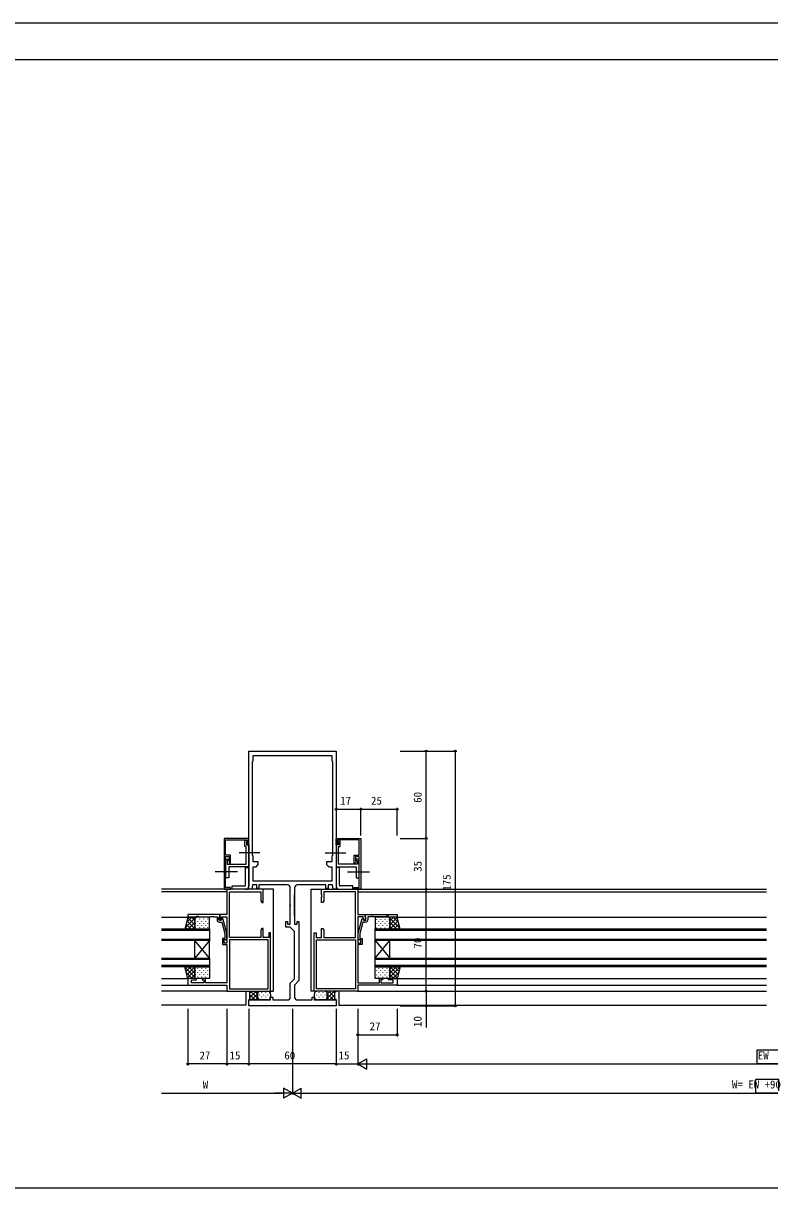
# Model space of a CAD drawing. Units: millimetres, scale not verified. Extents: x -959 to 961, y -418 to 416.
# Drawn here: x 1 to 514, y -418 to 382 of the extents above; entities that cross this region are included whole.
import ezdxf
from ezdxf.enums import TextEntityAlignment as Align

# ---------------------------------------------------------------- set-up
doc = ezdxf.new("R2010")
doc.units = ezdxf.units.MM
doc.header["$LTSCALE"] = 4
for name, color, linetype in [('0-2_YKK_11', 7, 'Continuous'), ('0-4_YKK_12', 2, 'Continuous'), ('0-5_YKK_13', 4, 'Continuous'), ('0-7_YKK_D', 6, 'Continuous'), ('0-8_YKK_ZWAK', 7, 'Continuous')]:
    doc.layers.add(name, color=color, linetype=linetype)
doc.styles.add('ＭＳ ゴシック', font='')
doc.styles.get('ＭＳ ゴシック').set_extended_font_data('MS Gothic')

msp = doc.modelspace()

# ---------------------------------------------------------------- linework, layer by layer
at = {"layer": '0-2_YKK_11'}
for points in [[(182.2, -210.4), (162.7, -210.4), (162.7, -212.9), (161.2, -212.9), (161.2, -210.4), (158.2, -210.4), (157.7, -213.4), (155.7, -213.4), (155.7, -118.4), (215.7, -118.4)], [(215.7, -118.4), (215.7, -213.4), (213.7, -213.4), (213.2, -210.4), (210.2, -210.4), (210.2, -212.9), (208.7, -212.9), (208.7, -210.4), (189.2, -210.4)], [(170.7, -283.4), (170.7, -243.4), (169.4, -243.4), (169.4, -246.4), (165.7, -246.4), (165.7, -240.4), (164.7, -240.4), (164.07, -241.491), (164.07, -246.4), (142.33, -246.4), (142.33, -215.03), (164.07, -215.03), (164.07, -221.309), (164.7, -222.4), (165.7, -222.4), (165.7, -218.858), (165.58, -218.675), (165.58, -218.125), (165.7, -217.942), (165.7, -217.858), (165.58, -217.675), (165.58, -217.125), (165.7, -216.942), (165.7, -213.4), (140.7, -213.4), (140.7, -230.6), (135.7, -230.6), (135.7, -234.6), (136.5, -234.6), (137, -233.734), (137, -232.23), (140.7, -232.23), (140.7, -250.3), (138.7, -250.3), (138.7, -247.1), (137.7, -247.1), (137.7, -251.3), (140.7, -251.3), (140.7, -277.57), (125.9, -277.57)], [(184.2, -287.4), (184.2, -277.9), (187.2, -274.9), (187.2, -242.4), (184.2, -239.4), (181.2, -239.4), (181.2, -235.6), (182.4, -235.6), (182.4, -237.4), (184.2, -237.4), (184.2, -224.858), (184.32, -224.675), (184.32, -224.125), (184.2, -223.942), (184.2, -212.4)], [(187.2, -212.4), (187.2, -223.942), (187.08, -224.125), (187.08, -224.675), (187.2, -224.858), (187.2, -237.4), (189, -237.4), (189, -235.6), (190.2, -235.6), (190.2, -276.143), (187.2, -279.143), (187.2, -287.4)], [(200.7, -283.4), (200.7, -243.4), (202, -243.4), (202, -246.4), (205.7, -246.4), (205.7, -240.4), (206.7, -240.4), (207.33, -241.491), (207.33, -246.4), (229.07, -246.4), (229.07, -215.03), (207.33, -215.03), (207.33, -221.309), (206.7, -222.4), (205.7, -222.4), (205.7, -218.858), (205.82, -218.675), (205.82, -218.125), (205.7, -217.942), (205.7, -217.858), (205.82, -217.675), (205.82, -217.125), (205.7, -216.942), (205.7, -213.4), (230.7, -213.4), (230.7, -230.6), (235.7, -230.6), (235.7, -234.6), (234.9, -234.6), (234.4, -233.734), (234.4, -232.23), (230.7, -232.23), (230.7, -250.3), (232.7, -250.3), (232.7, -247.1), (233.7, -247.1), (233.7, -251.3), (230.7, -251.3), (230.7, -277.57), (245.5, -277.57)], [(135.7, -230.6), (113.7, -230.6), (113.7, -232.6), (119.7, -232.6), (119.7, -231.9), (120.7, -231.9), (121.607, -232.23), (129.742, -232.23), (129.925, -232.11), (130.475, -232.11), (130.658, -232.23), (130.742, -232.23), (130.925, -232.11), (131.475, -232.11), (131.658, -232.23), (133.9, -232.23), (133.9, -234.4)], [(135.4, -235.9), (137.22, -235.9), (139.3, -243.661), (139.3, -246.951), (138.876, -247.376), (139.724, -248.224), (140.5, -247.449), (140.5, -243.503), (137.793, -233.4), (137.193, -233.4), (136.5, -234.6), (135.2, -234.6), (135.2, -232.8), (135.4, -232.6), (135.7, -232.3), (135.7, -230.6)], [(236, -235.9), (234.18, -235.9), (232.1, -243.661), (232.1, -246.951), (232.524, -247.376), (231.676, -248.224), (230.9, -247.449), (230.9, -243.503), (233.607, -233.4), (234.207, -233.4), (234.9, -234.6), (236.2, -234.6), (236.2, -232.8), (236, -232.6), (235.7, -232.3), (235.7, -230.6)], [(235.7, -230.6), (257.7, -230.6), (257.7, -232.6), (251.7, -232.6), (251.7, -231.9), (250.7, -231.9), (249.793, -232.23), (241.658, -232.23), (241.475, -232.11), (240.925, -232.11), (240.742, -232.23), (240.658, -232.23), (240.475, -232.11), (239.925, -232.11), (239.742, -232.23), (237.5, -232.23), (237.5, -234.4)], [(125.9, -277.57), (125.9, -274.6), (123.7, -274.6), (123.7, -275.6), (124.9, -275.6), (124.9, -277.57), (116.4, -277.57), (116.4, -275.6), (119.7, -275.6), (119.7, -274.6), (113.7, -274.6), (113.7, -279.2), (140.7, -279.2), (140.7, -283.4), (170.7, -283.4)], [(245.5, -277.57), (245.5, -274.6), (247.7, -274.6), (247.7, -275.6), (246.5, -275.6), (246.5, -277.57), (255, -277.57), (255, -275.6), (251.7, -275.6), (251.7, -274.6), (257.7, -274.6), (257.7, -279.2), (230.7, -279.2), (230.7, -283.4), (200.7, -283.4)], [(189.2, -289.4), (199.2, -289.4), (199.2, -287.4), (200.7, -287.4), (200.7, -289.4), (215.7, -289.4), (215.7, -293.4), (155.7, -293.4), (155.7, -289.4), (170.7, -289.4), (170.7, -287.4), (172.2, -287.4), (172.2, -289.4), (182.2, -289.4)]]:
    msp.add_lwpolyline(points, dxfattribs=at)
for points in [[(213.2, -125.6), (213.2, -190.2), (213, -190.4), (212.7, -190.7), (212.7, -194.4), (209.2, -194.4), (209.2, -196.4), (210.7, -197.9), (212.7, -197.9), (212.7, -207.9), (158.7, -207.9), (158.7, -197.9), (160.7, -197.9), (162.2, -196.4), (162.2, -194.4), (158.7, -194.4), (158.7, -190.7), (158.4, -190.4), (158.2, -190.2), (158.2, -125.6), (158.4, -125.4), (158.7, -125.1), (158.7, -121.4), (212.7, -121.4), (212.7, -125.1), (213, -125.4)], [(138.7, -178.4), (138.7, -213.2), (143.2, -213.2), (143.2, -212.2), (139.7, -212.2), (139.7, -190.9), (142.3, -190.9), (142.3, -193.49), (142.103, -193.772), (142.103, -194.665), (142.406, -195.5), (143.2, -195.5), (143.2, -190), (139.7, -190), (139.7, -179.4), (154.7, -179.4), (154.7, -181.8), (155.1, -182.8), (155.7, -182.8), (155.7, -178.4)], [(155.7, -182.8), (155.7, -197.9), (141.9, -197.9), (141.9, -205.4), (139.9, -205.4), (139.9, -192.7), (142.2, -192.7), (142.2, -193.7), (140.9, -193.7), (140.9, -196.2), (154, -196.2), (154, -184), (152.9, -184), (152.9, -179.7), (154.5, -179.7), (154.5, -180.3), (154.3, -180.583), (154.1, -180.866), (154.1, -182.8)], [(232.7, -178.4), (232.7, -213.2), (228.2, -213.2), (228.2, -212.2), (231.7, -212.2), (231.7, -190.9), (229.1, -190.9), (229.1, -193.49), (229.297, -193.772), (229.297, -194.665), (228.994, -195.5), (228.2, -195.5), (228.2, -190), (231.7, -190), (231.7, -179.4), (216.7, -179.4), (216.7, -181.8), (216.3, -182.8), (215.7, -182.8), (215.7, -178.4)], [(215.7, -182.8), (215.7, -197.9), (229.5, -197.9), (229.5, -205.4), (231.5, -205.4), (231.5, -192.7), (229.2, -192.7), (229.2, -193.7), (230.5, -193.7), (230.5, -196.2), (217.4, -196.2), (217.4, -184), (218.5, -184), (218.5, -179.7), (216.9, -179.7), (216.9, -180.3), (217.1, -180.583), (217.3, -180.866), (217.3, -182.8)], [(169.07, -281.77), (169.07, -248.03), (142.33, -248.03), (142.33, -281.77)], [(202.33, -281.77), (202.33, -248.03), (229.07, -248.03), (229.07, -281.77)]]:
    msp.add_lwpolyline(points, close=True, dxfattribs=at)
for centre, radius, start, end in [((182.2, -212.4), 2, 0.00001, 89.99999), ((189.2, -212.4), 2, 90.00001, 179.99999), ((135.4, -234.4), 1.5, 180.00001, 269.99999), ((236, -234.4), 1.5, 270.00001, 359.99999), ((182.2, -287.4), 2, 270.00001, 359.99999), ((189.2, -287.4), 2, 180.00001, 269.99999)]:
    msp.add_arc(centre, radius, start, end, dxfattribs=at)
at = {"layer": '0-4_YKK_12'}
for p, q in [((141, -213.4), (95.7, -213.4)), ((140.7, -215.03), (95.7, -215.03)), ((230.4, -213.4), (511.7, -213.4)), ((230.7, -215.03), (511.7, -215.03)), ((95.7, -232.6), (114, -232.6)), ((257.4, -232.6), (511.7, -232.6)), ((128.7, -241.6), (95.7, -241.6)), ((95.7, -247.6), (128.7, -247.6)), ((242.7, -240.6), (511.7, -240.6)), ((511.7, -241.6), (242.7, -241.6)), ((242.7, -247.6), (511.7, -247.6)), ((128.7, -248.6), (95.7, -248.6)), ((118.7, -260.6), (118.7, -248.6)), ((128.7, -260.6), (118.7, -248.6)), ((128.7, -248.6), (118.7, -260.6)), ((128.7, -260.6), (128.7, -248.6)), ((242.7, -260.6), (252.7, -248.6)), ((242.7, -248.6), (252.7, -260.6)), ((511.7, -248.6), (242.7, -248.6)), ((252.7, -260.6), (252.7, -248.6)), ((128.7, -261.6), (95.7, -261.6)), ((242.7, -260.6), (511.7, -260.6)), ((511.7, -261.6), (242.7, -261.6)), ((95.7, -265.6), (128.7, -265.6)), ((128.7, -266.6), (95.7, -266.6)), ((242.7, -265.6), (511.7, -265.6)), ((511.7, -266.6), (242.7, -266.6)), ((95.7, -274.6), (114.2, -274.6)), ((95.7, -279.2), (114, -279.2)), ((257.2, -274.6), (511.7, -274.6)), ((257.4, -279.2), (511.7, -279.2)), ((141, -283.4), (95.7, -283.4)), ((217.7, -283.4), (217.7, -292.9)), ((230.4, -283.4), (511.7, -283.4)), ((217.7, -292.9), (511.7, -292.9))]:
    msp.add_line(p, q, dxfattribs=at)
for points in [[(170.4, -283.4), (172.7, -283.4), (172.7, -213.4), (165.2, -213.4)], [(201, -283.4), (198.7, -283.4), (198.7, -213.4), (206.2, -213.4)], [(95.7, -240.6), (128.7, -240.6), (128.7, -248.6)], [(242.7, -266.6), (242.7, -260.6), (242.7, -248.6), (242.7, -240.6)], [(95.7, -260.6), (128.7, -260.6), (128.7, -266.6)], [(153.7, -283.4), (153.7, -292.9), (95.7, -292.9)]]:
    msp.add_lwpolyline(points, dxfattribs=at)
at = {"layer": '0-5_YKK_13'}
for p, q in [((163.2, -188.4), (149, -188.4)), ((208.2, -188.4), (222.4, -188.4)), ((147.9, -201.4), (132.6, -201.4)), ((223.5, -201.4), (238.8, -201.4)), ((144.2, -211.1), (152.9, -211.1)), ((227.2, -211.1), (218.5, -211.1)), ((184.2, -231.9), (184.2, -216.9)), ((187.2, -231.9), (187.2, -216.9)), ((118.7, -233.289), (111.804, -240.185)), ((113.007, -240.6), (111.961, -239.554)), ((115.836, -240.6), (112.527, -237.291)), ((116.56, -232.6), (112.747, -236.414)), ((118.664, -240.6), (113.093, -235.029)), ((118.7, -237.808), (113.658, -232.766)), ((113.732, -232.6), (113.689, -232.642)), ((118.7, -236.117), (114.217, -240.6)), ((118.7, -234.979), (116.321, -232.6)), ((118.7, -238.945), (117.045, -240.6)), ((119.14, -233.83), (119.14, -233.63)), ((119.14, -236.86), (119.14, -236.66)), ((119.14, -239.89), (119.14, -239.69)), ((120.555, -235.445), (120.555, -235.245)), ((120.555, -238.475), (120.555, -238.275)), ((121.97, -233.83), (121.97, -233.63)), ((121.97, -236.86), (121.97, -236.66)), ((121.97, -239.89), (121.97, -239.69)), ((123.385, -235.445), (123.385, -235.245)), ((123.385, -238.475), (123.385, -238.275)), ((124.8, -233.83), (124.8, -233.63)), ((124.8, -236.86), (124.8, -236.66)), ((124.8, -239.89), (124.8, -239.69)), ((126.215, -235.445), (126.215, -235.245)), ((126.215, -238.475), (126.215, -238.275)), ((127.63, -233.83), (127.63, -233.63)), ((127.63, -236.86), (127.63, -236.66)), ((127.63, -239.89), (127.63, -239.69)), ((243.5, -233.83), (243.5, -234.03)), ((243.5, -236.86), (243.5, -237.06)), ((243.5, -239.89), (243.5, -240.09)), ((244.915, -235.245), (244.915, -235.445)), ((244.915, -238.275), (244.915, -238.475)), ((246.33, -233.83), (246.33, -234.03)), ((246.33, -236.86), (246.33, -237.06)), ((246.33, -239.89), (246.33, -240.09)), ((247.745, -235.245), (247.745, -235.445)), ((247.745, -238.275), (247.745, -238.475)), ((249.16, -233.83), (249.16, -234.03)), ((249.16, -236.86), (249.16, -237.06)), ((249.16, -239.89), (249.16, -240.09)), ((250.575, -235.245), (250.575, -235.445)), ((250.575, -238.275), (250.575, -238.475)), ((251.99, -233.83), (251.99, -234.03)), ((251.99, -236.86), (251.99, -237.06)), ((251.99, -239.89), (251.99, -240.09)), ((252.7, -235.077), (255.177, -232.6)), ((252.7, -237.906), (257.761, -232.844)), ((252.7, -233.191), (259.564, -240.054)), ((252.7, -236.019), (257.281, -240.6)), ((252.7, -238.847), (254.453, -240.6)), ((252.834, -240.6), (258.327, -235.107)), ((254.938, -232.6), (258.621, -236.283)), ((255.662, -240.6), (258.892, -237.37)), ((258.491, -240.6), (259.458, -239.633)), ((118.7, -273.749), (111.75, -266.798)), ((112.844, -266.6), (111.929, -267.516)), ((115.673, -266.6), (112.495, -269.778)), ((116.723, -274.6), (112.692, -270.569)), ((118.501, -266.6), (113.06, -272.041)), ((118.7, -269.23), (113.626, -274.304)), ((118.7, -270.92), (114.38, -266.6)), ((118.7, -268.092), (117.208, -266.6)), ((119.14, -269.16), (119.14, -268.96)), ((119.14, -272.19), (119.14, -271.99)), ((120.555, -267.745), (120.555, -267.545)), ((120.555, -270.775), (120.555, -270.575)), ((121.97, -269.16), (121.97, -268.96)), ((121.97, -272.19), (121.97, -271.99)), ((123.385, -267.745), (123.385, -267.545)), ((123.385, -270.775), (123.385, -270.575)), ((124.8, -269.16), (124.8, -268.96)), ((124.8, -272.19), (124.8, -271.99)), ((126.215, -267.745), (126.215, -267.545)), ((126.215, -270.775), (126.215, -270.575)), ((127.63, -269.16), (127.63, -268.96)), ((127.63, -272.19), (127.63, -271.99)), ((243.5, -269.16), (243.5, -269.36)), ((244.915, -267.545), (244.915, -267.745)), ((244.915, -270.575), (244.915, -270.775)), ((246.33, -269.16), (246.33, -269.36)), ((247.745, -267.545), (247.745, -267.745)), ((247.745, -270.575), (247.745, -270.775)), ((249.16, -269.16), (249.16, -269.36)), ((250.575, -267.545), (250.575, -267.745)), ((250.575, -270.575), (250.575, -270.775)), ((251.99, -269.16), (251.99, -269.36)), ((252.7, -268.19), (254.29, -266.6)), ((252.7, -271.018), (257.118, -266.6)), ((252.7, -273.847), (259.618, -266.929)), ((252.7, -269.132), (257.794, -274.225)), ((252.7, -271.96), (255.34, -274.6)), ((252.997, -266.6), (258.359, -271.963)), ((254.775, -274.6), (258.675, -270.7)), ((255.825, -266.6), (258.925, -269.7)), ((258.654, -266.6), (259.491, -267.437)), ((113.895, -274.6), (113.635, -274.341)), ((118.7, -272.058), (116.158, -274.6)), ((120.555, -273.805), (120.555, -273.605)), ((123.385, -273.805), (123.385, -273.605)), ((126.215, -273.805), (126.215, -273.605)), ((243.5, -272.19), (243.5, -272.39)), ((244.915, -273.605), (244.915, -273.805)), ((246.33, -272.19), (246.33, -272.39)), ((247.745, -273.605), (247.745, -273.805)), ((249.16, -272.19), (249.16, -272.39)), ((250.575, -273.605), (250.575, -273.805)), ((251.99, -272.19), (251.99, -272.39)), ((257.604, -274.6), (257.732, -274.471)), ((160.729, -283.4), (156.45, -287.679)), ((157.901, -283.4), (156.45, -284.851)), ((160.066, -289.4), (156.45, -285.784)), ((162.118, -288.624), (156.894, -283.4)), ((161.705, -285.252), (157.558, -289.4)), ((161.7, -285.377), (159.723, -283.4)), ((161.791, -287.996), (160.386, -289.4)), ((161.7, -289.4), (161.7, -283.4)), ((161.7, -287.4), (161.7, -285.4)), ((161.7, -285.4), (161.7, -287.4)), ((161.738, -287.554), (161.738, -287.354)), ((162.777, -283.626), (162.551, -283.4)), ((163.153, -286.139), (163.153, -285.939)), ((163.558, -283.4), (163.552, -283.405)), ((163.7, -283.4), (168.7, -283.4)), ((164.568, -284.524), (164.568, -284.324)), ((164.568, -287.554), (164.568, -287.354)), ((165.983, -286.139), (165.983, -285.939)), ((167.398, -284.524), (167.398, -284.324)), ((167.398, -287.554), (167.398, -287.354)), ((168.813, -286.139), (168.813, -285.939)), ((170.228, -284.524), (170.228, -284.324)), ((170.228, -287.554), (170.228, -287.354)), ((170.7, -285.4), (170.7, -287.4)), ((200.7, -285.4), (200.7, -287.4)), ((201.172, -284.524), (201.172, -284.324)), ((201.172, -287.554), (201.172, -287.354)), ((202.587, -286.139), (202.587, -285.939)), ((207.7, -283.4), (202.7, -283.4)), ((204.002, -284.524), (204.002, -284.324)), ((204.002, -287.554), (204.002, -287.354)), ((205.417, -286.139), (205.417, -285.939)), ((206.832, -284.524), (206.832, -284.324)), ((206.832, -287.554), (206.832, -287.354)), ((207.842, -283.4), (207.848, -283.405)), ((208.247, -286.139), (208.247, -285.939)), ((208.623, -283.626), (208.849, -283.4)), ((209.282, -288.624), (214.506, -283.4)), ((209.609, -287.996), (211.014, -289.4)), ((209.662, -287.554), (209.662, -287.354)), ((209.695, -285.252), (213.842, -289.4)), ((209.7, -285.377), (211.677, -283.4)), ((209.7, -287.4), (209.7, -285.4)), ((209.7, -285.4), (209.7, -287.4)), ((210.671, -283.4), (214.95, -287.679)), ((211.334, -289.4), (214.95, -285.784)), ((213.499, -283.4), (214.95, -284.851)), ((157.238, -289.4), (156.45, -288.612)), ((162.894, -289.4), (162.476, -288.982)), ((163.153, -289.169), (163.153, -288.969)), ((163.263, -289.352), (163.215, -289.4)), ((168.7, -289.4), (163.7, -289.4)), ((165.983, -289.169), (165.983, -288.969)), ((168.813, -289.169), (168.813, -288.969)), ((202.587, -289.169), (202.587, -288.969)), ((202.7, -289.4), (207.7, -289.4)), ((209.7, -289.4), (203.7, -289.4)), ((205.417, -289.169), (205.417, -288.969)), ((208.137, -289.352), (208.185, -289.4)), ((208.247, -289.169), (208.247, -288.969)), ((208.506, -289.4), (208.924, -288.982)), ((214.162, -289.4), (214.95, -288.612))]:
    msp.add_line(p, q, dxfattribs=at)
for points in [[(153.4, -210.6), (153.4, -198.4), (155.7, -198.4), (155.7, -211.1)], [(218, -210.6), (218, -198.4), (215.7, -198.4), (215.7, -211.1)], [(153.4, -213.4), (144.2, -213.4), (144.2, -211.1)], [(218, -213.4), (227.2, -213.4), (227.2, -211.1)], [(155.7, -289.4), (156.45, -288.65), (156.45, -284.15), (155.7, -283.4), (163.7, -283.4)], [(163.7, -289.4), (155.7, -289.4), (156.45, -288.65), (156.45, -284.15), (155.7, -283.4)], [(209.7, -289.4), (209.7, -283.4), (203.7, -283.4)], [(215.7, -289.4), (214.95, -288.65), (214.95, -284.15), (215.7, -283.4), (207.7, -283.4)], [(207.7, -289.4), (215.7, -289.4), (214.95, -288.65), (214.95, -284.15), (215.7, -283.4)]]:
    msp.add_lwpolyline(points, dxfattribs=at)
for points in [[(118.7, -240.6), (118.7, -232.6), (113.7, -232.6), (111.7, -240.6)], [(118.7, -232.6), (118.7, -240.6), (128.7, -240.6), (128.7, -232.6)], [(252.7, -240.6), (252.7, -232.6), (242.7, -232.6), (242.7, -240.6)], [(252.7, -232.6), (252.7, -240.6), (259.7, -240.6), (257.7, -232.6)], [(118.7, -266.6), (118.7, -274.6), (113.7, -274.6), (111.7, -266.6)], [(118.7, -274.6), (118.7, -266.6), (128.7, -266.6), (128.7, -274.6)], [(252.7, -266.6), (252.7, -274.6), (242.7, -274.6), (242.7, -266.6)], [(252.7, -274.6), (252.7, -266.6), (259.7, -266.6), (257.7, -274.6)]]:
    msp.add_lwpolyline(points, close=True, dxfattribs=at)
for centre, radius, start, end in [((152.9, -210.6), 0.5, 270, 0), ((153.4, -211.1), 2.3, 270, 0), ((218, -211.1), 2.3, 180, 270), ((218.5, -210.6), 0.5, 180, 270), ((163.7, -285.4), 2, 90, 180), ((163.7, -285.4), 2, 90, 180), ((163.7, -287.4), 2, 180, 270), ((163.7, -287.4), 2, 180, 270), ((168.7, -285.4), 2, 0, 90), ((168.7, -287.4), 2, 270, 0), ((202.7, -285.4), 2, 90, 180), ((202.7, -287.4), 2, 180, 270), ((207.7, -285.4), 2, 0, 90), ((207.7, -285.4), 2, 0, 90), ((207.7, -287.4), 2, 270, 0), ((207.7, -287.4), 2, 270, 0)]:
    msp.add_arc(centre, radius, start, end, dxfattribs=at)
at = {"layer": '0-7_YKK_D'}
for p, q in [((259.7, -118.4), (298.7, -118.4)), ((259.7, -118.4), (278.7, -118.4)), ((277.7, -178.4), (277.7, -118.4)), ((297.7, -118.4), (297.7, -293.4)), ((215.7, -158.4), (232.7, -158.4)), ((232.7, -176.4), (232.7, -157.4)), ((232.7, -176.4), (232.7, -157.4)), ((232.7, -158.4), (257.7, -158.4)), ((257.7, -176.4), (257.7, -157.4)), ((259.7, -178.4), (278.7, -178.4)), ((259.7, -178.4), (278.7, -178.4)), ((277.7, -213.4), (277.7, -178.4)), ((259.7, -213.4), (278.7, -213.4)), ((259.7, -213.4), (278.7, -213.4)), ((277.7, -283.4), (277.7, -213.4)), ((259.7, -283.4), (278.7, -283.4)), ((259.7, -283.4), (278.7, -283.4)), ((113.7, -295.4), (113.7, -334.4)), ((140.7, -295.4), (140.7, -334.4)), ((140.7, -295.4), (140.7, -334.4)), ((155.7, -295.4), (155.7, -334.4)), ((155.7, -295.4), (155.7, -334.4)), ((185.7, -295.4), (185.7, -354.4)), ((185.7, -295.4), (185.7, -354.4)), ((215.7, -295.4), (215.7, -334.4)), ((215.7, -295.4), (215.7, -334.4)), ((230.7, -295.4), (230.7, -314.4)), ((230.7, -295.4), (230.7, -334.4)), ((230.7, -295.4), (230.7, -334.4)), ((257.7, -295.4), (257.7, -314.4)), ((259.7, -293.4), (298.7, -293.4)), ((259.7, -293.4), (278.7, -293.4)), ((230.7, -313.4), (257.7, -313.4)), ((140.7, -333.4), (113.7, -333.4)), ((155.7, -333.4), (140.7, -333.4)), ((215.7, -333.4), (155.7, -333.4)), ((215.7, -333.4), (230.7, -333.4)), ((230.7, -333.4), (236.762, -329.9)), ((230.7, -333.4), (236.762, -336.9)), ((230.7, -333.4), (242.824, -333.4)), ((236.762, -336.9), (236.762, -329.9)), ((237.7, -333.4), (788.7, -333.4)), ((185.7, -353.4), (179.638, -349.9)), ((179.638, -349.9), (179.638, -356.9)), ((185.7, -353.4), (191.762, -349.9)), ((191.762, -356.9), (191.762, -349.9)), ((95.7, -353.4), (178.7, -353.4)), ((185.7, -353.4), (173.576, -353.4)), ((185.7, -353.4), (179.638, -356.9)), ((185.7, -353.4), (191.762, -356.9)), ((185.7, -353.4), (197.824, -353.4)), ((192.7, -353.4), (833.7, -353.4))]:
    msp.add_line(p, q, dxfattribs=at)
msp.add_lwpolyline([(277.7, -283.4), (277.7, -293.4), (277.7, -308.325)], dxfattribs=at)
for points in [[(521.083, -333.062), (521.083, -323.853), (505.004, -323.853), (505.004, -333.062)], [(520.249, -353.162), (520.249, -343.953), (504.171, -343.953), (504.171, -353.162)]]:
    msp.add_lwpolyline(points, close=True, dxfattribs=at)
for centre in [(277.7, -118.4), (297.7, -118.4), (215.7, -158.4), (232.7, -158.4), (232.7, -158.4), (257.7, -158.4), (277.7, -178.4), (277.7, -178.4), (277.7, -213.4), (277.7, -213.4), (277.7, -283.4), (277.7, -283.4), (277.7, -293.4), (297.7, -293.4), (230.7, -313.4), (257.7, -313.4), (113.7, -333.4), (140.7, -333.4), (140.7, -333.4), (155.7, -333.4), (155.7, -333.4), (215.7, -333.4), (215.7, -333.4)]:
    msp.add_circle(centre, 0.637, dxfattribs=at)
at = {"layer": '0-8_YKK_ZWAK'}
for p, q in [((960.7, 381.6), (-959.3, 381.6)), ((960.7, 356.6), (-959.3, 356.6))]:
    msp.add_line(p, q, dxfattribs=at)
msp.add_lwpolyline([(-959.3, -418.4), (960.7, -418.4), (960.7, 381.6)], dxfattribs=at)

# ---------------------------------------------------------------- texts
at = {"layer": '0-7_YKK_D', "style": 'ＭＳ ゴシック'}
for s, p in [('17', (218.511, -156.9)), ('25', (239.745, -156.9)), ('27', (238.809, -311.9)), ('27', (121.809, -331.9)), ('15', (142.447, -331.9)), ('60', (180.139, -331.9)), ('15', (217.447, -331.9)), ('EW', (505.743, -331.9)), ('W', (124.032, -351.9)), ('W= EW +90', (487.93, -351.857))]:
    msp.add_text(s, height=5.499, dxfattribs=at).set_placement(p, align=Align.BOTTOM_LEFT)
for s, p in [('60', (276.2, -153.961)), ('35', (276.2, -201.355)), ('175', (296.2, -214.38)), ('70', (276.2, -254.025)), ('10', (276.2, -307.976))]:
    msp.add_text(s, height=5.499, rotation=90, dxfattribs=at).set_placement(p, align=Align.BOTTOM_LEFT)

doc.saveas('drawing.dxf')
